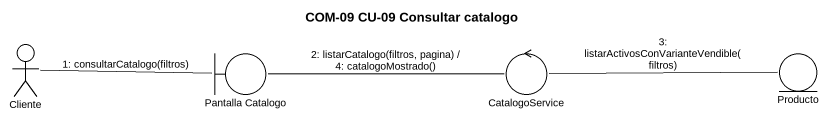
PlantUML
@startuml
title COM-09 CU-09 Consultar catalogo
actor Cliente
boundary "Pantalla Catalogo" as Pantalla_Catalogo
control CatalogoService
entity Producto
Cliente -right- Pantalla_Catalogo : 1: consultarCatalogo(filtros)
Pantalla_Catalogo -right- CatalogoService : 2: listarCatalogo(filtros, pagina) / 4: catalogoMostrado()
CatalogoService -right- Producto : 3: listarActivosConVarianteVendible(filtros)
@enduml
